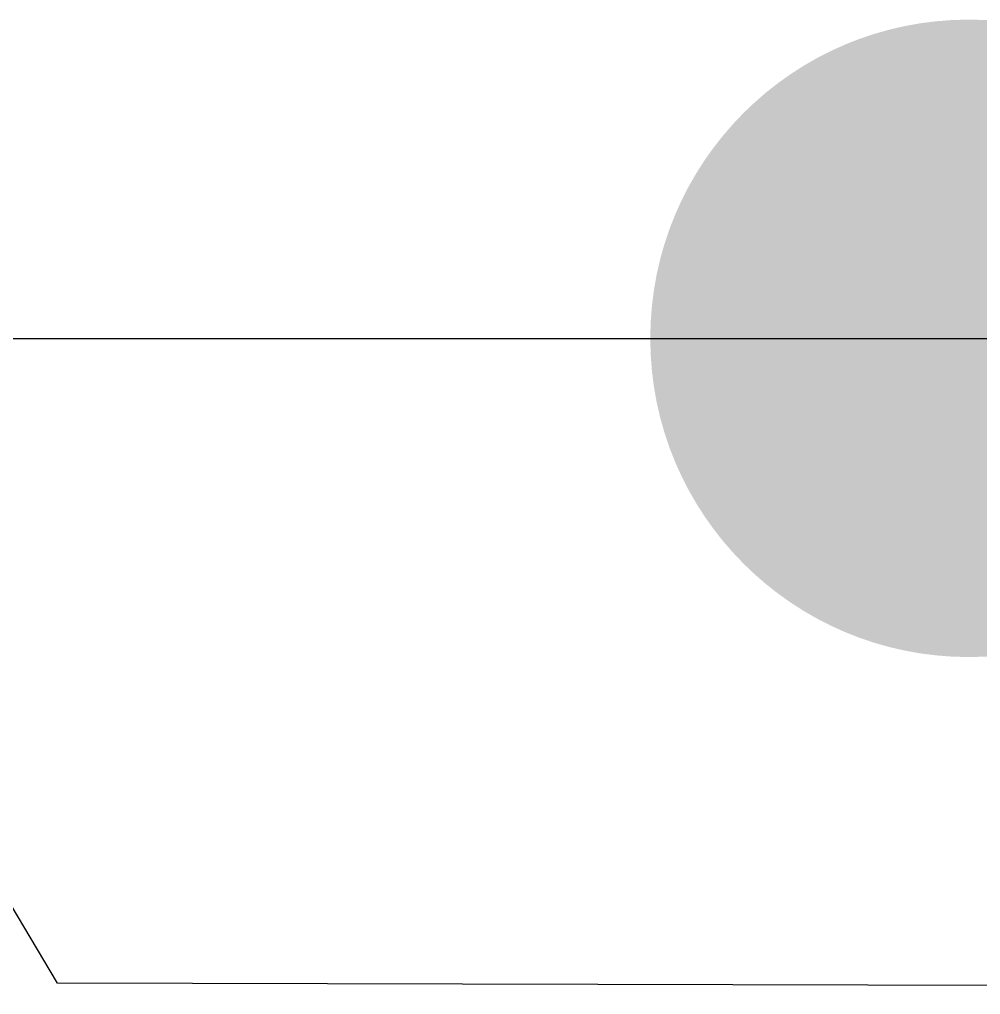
# Model space of a CAD drawing. Header units: inches. Extents: x 0 to 5455, y -5 to 5444.
# Drawn here: x 4.708 to 5.915, y 30.177 to 31.4 of the extents above; entities that cross this region are included whole.
import ezdxf

# ---------------------------------------------------------------- set-up
doc = ezdxf.new("R2010")
doc.units = ezdxf.units.IN
for name, color, linetype in [('Bottom Layer', 5, 'Continuous'), ('Top Layer', 1, 'Continuous'), ('Via Holes', 16, 'Continuous')]:
    doc.layers.add(name, color=color, linetype=linetype)

msp = doc.modelspace()

# ---------------------------------------------------------------- hatches: boundary and pattern name
at = {"layer": 'Bottom Layer'}
h = msp.add_hatch(color=5, dxfattribs=at)
edge = h.paths.add_edge_path()
edge.add_arc((5.9, 31), 0.4, 0, 360)
at = {"layer": 'Top Layer'}
h = msp.add_hatch(color=1, dxfattribs=at)
edge = h.paths.add_edge_path()
edge.add_arc((5.9, 31), 0.4, 0, 360)
at = {"layer": 'Via Holes'}
h = msp.add_hatch(color=7, dxfattribs=at)
edge = h.paths.add_edge_path()
edge.add_arc((5.9, 31), 0.2, 0, 360)

# ---------------------------------------------------------------- linework, layer by layer
at = {"layer": 'Top Layer'}
for p, q in [((4.6604, 31), (6.5, 31)), ((4.7556, 30.1907), (4.5738, 30.4959)), ((10.9402, 30.1765), (4.7556, 30.1907))]:
    msp.add_line(p, q, dxfattribs=at)

doc.saveas('drawing.dxf')
